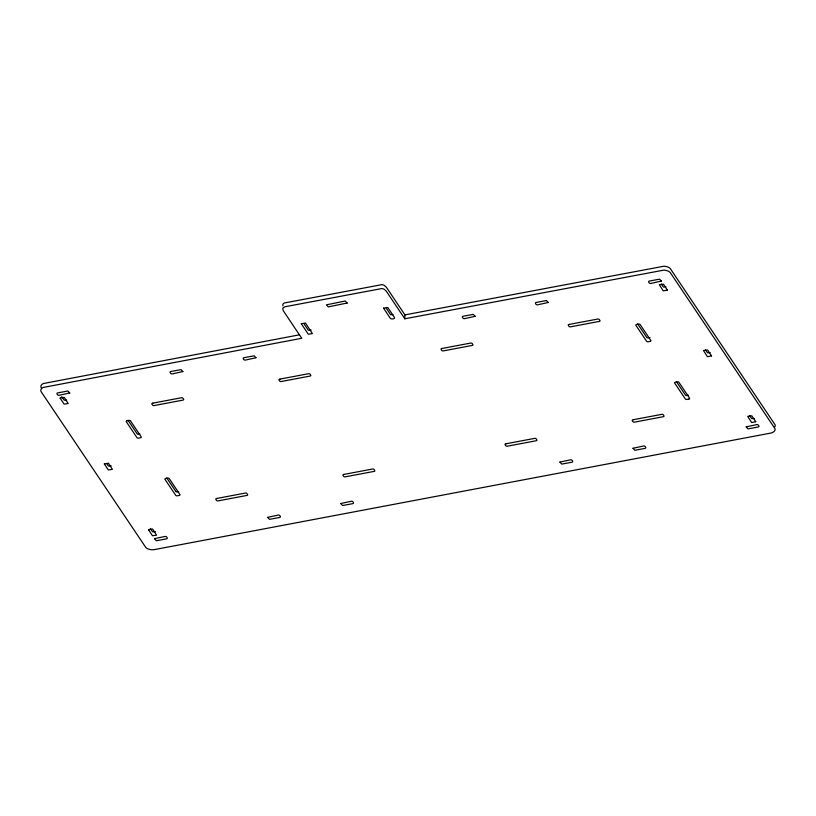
<?xml version="1.0" encoding="UTF-8"?>
<svg xmlns="http://www.w3.org/2000/svg" width="816" height="816" viewBox="0 0 816 816"><rect width="100%" height="100%" fill="white"/><g stroke="black" fill="none" stroke-linecap="round" stroke-linejoin="round"><path stroke-width="1.22" d="M404.818 318.791L386.243 291.128L384.03 289.15L382 288.517L285.019 306.734L282.815 307.979L283.081 310.427L301.736 338.273L43.207 387.457A7.313 4.029 1.5 0 0 41.137 391.68L145.819 547.505A7.283 4.019 1.5 0 0 154.214 549.647L770.957 433.051A7.334 4.049 1.5 0 0 774.914 428.573L670.344 272.728A7.354 4.06 1.5 0 0 663.714 270.147L404.818 318.791L404.92 314.884L386.345 287.222L384.132 285.243L382.102 284.611L284.172 303.022L282.917 304.072L282.897 305.847M311.202 330.062L308.305 330.225L304.001 323.809M392.955 314.609L390.66 314.741L386.284 308.254M299.462 334.815L43.309 383.551A7.313 4.029 1.5 0 0 41.239 387.773M404.92 314.884L663.816 266.24A7.354 4.06 1.5 0 1 667.753 266.985A7.313 4.029 1.5 0 1 670.446 268.821L775.016 424.667A7.334 4.049 1.5 0 1 774.751 426.962M66.606 400.126L64.189 400.197L61.792 396.668M665.989 286.814L663.357 286.987L661.317 284.06M139.903 433.969L138.649 434.204A1.234 0.683 1.5 0 1 137.108 433.755L128 420.199M650.005 337.518L648.332 337.834A1.234 0.683 1.5 0 1 646.782 337.477L637.633 323.86M111.241 465.865L108.497 466.089L106.682 463.529M710.175 352.645L707.554 352.808L705.514 349.88M178.633 491.66L177.378 491.895A1.234 0.683 1.5 0 1 175.838 491.446M688.449 395.24L687.052 395.505A1.234 0.683 1.5 0 1 685.501 395.148L676.382 381.572M155.489 531.685L152.592 531.848L150.256 528.442M754.31 418.475L751.73 418.628L749.618 415.579M166.739 477.901L175.838 491.446M148.512 529.757L152.49 535.755L156.59 535.194L152.623 529.013L148.512 529.757M347.177 303.022L328.246 306.877L326.369 304.847L345.239 301.022L347.177 303.022M667.366 290.057L663.255 290.894L659.297 284.713L663.388 284.141L667.366 290.057M711.552 355.878L707.452 356.714L703.484 350.533L707.584 349.972L711.552 355.878M60.129 398.096L64.087 404.104L68.197 403.553L64.25 397.372L60.17 398.004M104.326 463.916L108.283 469.924L112.384 469.384L108.446 463.202L104.326 463.916M755.749 421.719L751.628 422.535L747.691 416.354L751.791 415.803L755.749 421.719M154.479 538.733L156.325 540.743L166.739 538.815C168.361 538.387 166.148 535.888 164.985 536.479L154.53 538.642M267.648 517.344L269.484 519.353L279.908 517.415C281.5 516.977 279.327 514.498 278.144 515.08L267.648 517.344M301.288 323.707L308.264 334.203L312.385 333.611L305.49 323.044L301.288 323.707M340.741 503.523L342.587 505.532L353.002 503.605C354.583 503.166 352.42 500.667 351.247 501.259L340.741 503.523M383.571 308.142L390.313 318.322C391.139 319.525 395.383 318.985 394.465 317.434L387.784 307.489L383.571 308.142M475.147 316.292L464.63 318.638C463.447 319.229 461.264 316.73 462.876 316.302L473.29 314.374L475.147 316.292M548.24 302.471L537.734 304.827C536.54 305.408 534.398 302.92 535.969 302.481L546.394 300.553L548.24 302.471M661.409 281.081L650.893 283.427C649.709 284.019 647.527 281.52 649.138 281.092L659.552 279.164L661.409 281.081M69.717 392.945L59.15 395.301C57.987 395.821 55.865 393.363 57.457 392.945L67.881 391.017L69.717 392.945M182.876 371.555L172.309 373.901C171.146 374.442 169.014 371.953 170.615 371.555L181.05 369.628L182.876 371.555M255.979 357.734L245.412 360.091C244.229 360.611 242.117 358.132 243.719 357.734L254.153 355.807L255.979 357.734M559.909 462.08L561.734 464.1L572.159 462.172C573.781 461.774 571.628 459.286 570.466 459.816L559.909 462.08M633.012 448.259L634.828 450.279L645.262 448.351C646.853 447.933 644.732 445.475 643.569 446.005L633.012 448.259M746.181 426.87L747.997 428.89L758.431 426.962C760.002 426.554 757.901 424.075 756.728 424.606L746.181 426.87M152.908 403.135L152.48 403.216A1.234 0.683 1.5 0 0 151.878 404.063L152.612 405.154A1.234 0.683 1.5 0 0 154.204 405.552L182.906 400.126A1.234 0.683 1.5 0 0 183.641 399.269L182.917 398.188A1.234 0.683 1.5 0 0 181.407 397.749L152.908 403.135M280.041 379.093L279.623 379.175A1.234 0.683 1.5 0 0 279.011 380.032L279.745 381.123A1.234 0.683 1.5 0 0 281.336 381.511L310.039 376.084A1.234 0.683 1.5 0 0 310.774 375.238L310.049 374.156A1.234 0.683 1.5 0 0 308.54 373.708L280.041 379.093M442.15 348.452L441.721 348.534A1.234 0.683 1.5 0 0 441.119 349.381L441.854 350.472A1.234 0.683 1.5 0 0 443.445 350.87L472.148 345.443A1.234 0.683 1.5 0 0 472.882 344.587L472.158 343.516A1.234 0.683 1.5 0 0 470.648 343.067L442.15 348.452M650.189 341.374L648.23 341.741A1.234 0.683 1.5 0 1 646.68 341.384L635.878 325.298A1.234 0.683 1.5 0 1 636.643 324.482L638.571 324.115A1.234 0.683 1.5 0 1 640.142 324.554L650.852 340.507A1.234 0.683 1.5 0 1 650.189 341.374M688.908 399.044L686.95 399.412A1.234 0.683 1.5 0 1 685.399 399.055L674.638 383.02A1.234 0.683 1.5 0 1 675.393 382.204L677.331 381.837A1.234 0.683 1.5 0 1 678.892 382.276L689.571 398.177A1.234 0.683 1.5 0 1 688.908 399.044M216.903 498.443L216.475 498.525A1.234 0.683 1.5 0 0 215.863 499.372L216.597 500.463A1.234 0.683 1.5 0 0 218.188 500.861L246.891 495.434A1.234 0.683 1.5 0 0 247.625 494.578L246.901 493.507A1.234 0.683 1.5 0 0 245.402 493.058L216.903 498.443M344.036 474.402L343.607 474.494A1.234 0.683 1.5 0 0 343.006 475.34L343.74 476.432A1.234 0.683 1.5 0 0 345.331 476.819L374.034 471.403A1.234 0.683 1.5 0 0 374.768 470.546L374.044 469.465A1.234 0.683 1.5 0 0 372.535 469.016L344.036 474.402M506.144 443.761L505.716 443.843A1.234 0.683 1.5 0 0 505.114 444.7L505.838 445.781A1.234 0.683 1.5 0 0 507.44 446.179L536.143 440.752A1.234 0.683 1.5 0 0 536.877 439.906L536.153 438.824A1.234 0.683 1.5 0 0 534.643 438.376L506.144 443.761M569.507 324.37L568.936 324.482A1.234 0.683 1.5 0 0 568.303 325.339L569.027 326.42A1.234 0.683 1.5 0 0 570.608 326.828L599.219 321.422A1.234 0.683 1.5 0 0 599.984 320.586L599.25 319.484A1.234 0.683 1.5 0 0 597.771 319.036L569.507 324.37M633.491 419.689L632.92 419.791A1.234 0.683 1.5 0 0 632.288 420.648L633.012 421.729A1.234 0.683 1.5 0 0 634.593 422.137L663.204 416.731A1.234 0.683 1.5 0 0 663.969 415.895L663.245 414.803A1.234 0.683 1.5 0 0 661.766 414.344L633.491 419.689M127.051 420.801L126.959 420.811A1.234 0.683 1.5 0 0 126.266 421.678L136.996 437.662A1.234 0.683 1.5 0 0 138.547 438.121L140.495 437.743A1.234 0.683 1.5 0 0 141.27 436.948L130.458 420.832A1.234 0.683 1.5 0 0 128.897 420.444L127.051 420.801M165.791 478.502L165.699 478.523A1.234 0.683 1.5 0 0 165.005 479.38L175.736 495.353A1.234 0.683 1.5 0 0 177.276 495.802L179.234 495.434A1.234 0.683 1.5 0 0 179.999 494.639L169.198 478.533A1.234 0.683 1.5 0 0 167.637 478.156L165.791 478.502"/></g></svg>
